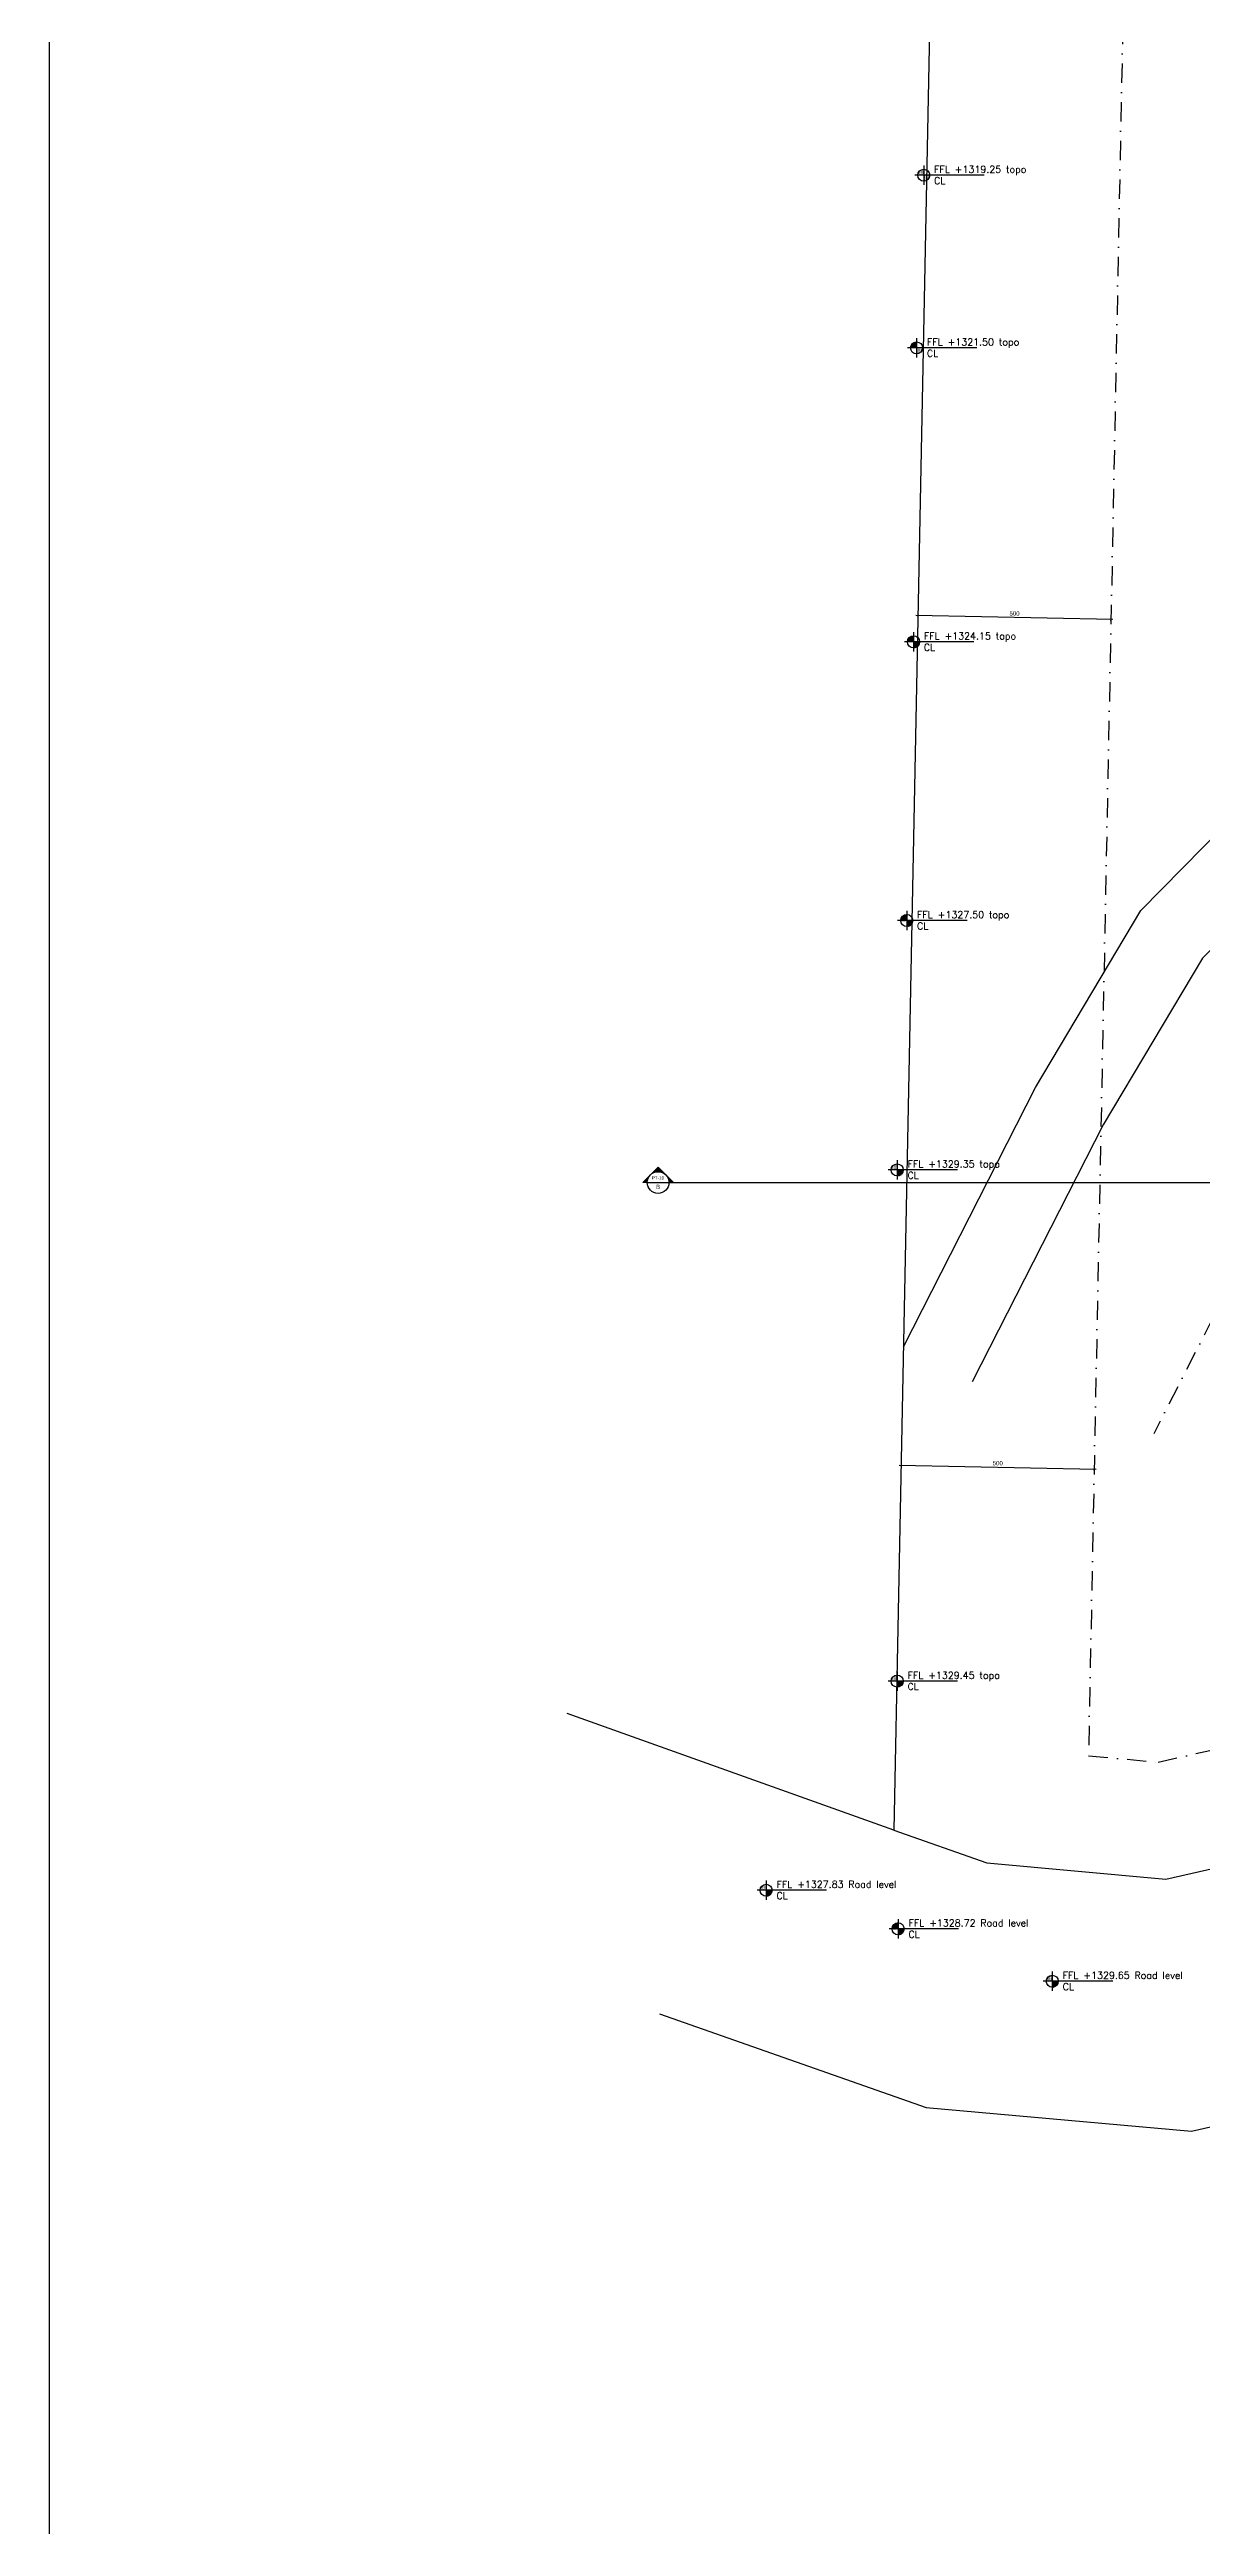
# Model space of a CAD drawing. Header units: centimetres. Extents: x 96271 to 179142, y 9855 to 112216.
# Drawn here: x 134779 to 137765, y 58677 to 65088 of the extents above; entities that cross this region are included whole.
import ezdxf
from ezdxf.enums import TextEntityAlignment as Align

# ---------------------------------------------------------------- set-up
doc = ezdxf.new("R2010")
doc.units = ezdxf.units.CM
doc.header["$LTSCALE"] = 100
doc.header["$MEASUREMENT"] = 0
doc.header["$PDSIZE"] = 0.2
doc.linetypes.add('DASHDOT', pattern=[1, 0.5, -0.25, 0, -0.25])
doc.layers.get('0').update_dxf_attribs({"linetype": 'CONTINUOUS'})
doc.layers.get('DEFPOINTS').update_dxf_attribs({"linetype": 'CONTINUOUS'})
for name, color, linetype in [('A-Dim', 2, 'CONTINUOUS'), ('A-Otln-Lot Limit', 4, 'CONTINUOUS'), ('A-Setback', 3, 'DASHDOT'), ('plan-elevation level', 7, 'CONTINUOUS')]:
    doc.layers.add(name, color=color, linetype=linetype)
doc.layers.add('A-Sect-Iden', color=191, linetype='CONTINUOUS', lineweight=25)
doc.styles.add('ROMAND', font='romand.shx', dxfattribs={"height": 10})
doc.styles.add('ROMANS', font='romans.shx')
doc.styles.get("Standard").update_dxf_attribs({"font": 'arial.ttf'})
doc.dimstyles.new('1-50', dxfattribs={"dimtxt": 11.25, "dimasz": 5, "dimexe": 5, "dimexo": 5, "dimgap": 5, "dimtad": 1, "dimdec": 1, "dimrnd": 0.5, "dimzin": 12, "dimdsep": 46, "dimtxsty": 'Standard', "dimblk": 'ARCHTICK', "dimcen": 0.09, "dimdle": 5, "dimadec": 0, "dimazin": 3, "dimtfac": 1, "dimtdec": 1, "dimtix": 1, "dimtofl": 0, "dimtmove": 1, "dimatfit": 3, "dimfxl": 5, "dimtolj": 1, "dimtzin": 0, "dimarcsym": 0})
pattern_1 = [(90, (894916.29, -703049.082), (14.2875, 7.14375), [0, -14.2875])]

# ---------------------------------------------------------------- blocks, each defined once
blk = doc.blocks.new('_ArchTick')
at = {"color": 0, "linetype": 'ByBlock', "const_width": 0.15}
blk.add_lwpolyline([(-0.5, -0.5), (0.5, 0.5)], dxfattribs=at)
blk = doc.blocks.new('*D166')
at = {"layer": 'A-Dim', "color": 0, "lineweight": -2, "transparency": 16777216}
blk.add_line((137532.8, 63612.5), (137022.9, 63622.6), dxfattribs=at)
at = {"layer": 'DEFPOINTS', "color": 0, "transparency": 16777216}
for p in [(137027.9, 63622.5), (137027.9, 63622.5), (137527.8, 63612.6)]:
    blk.add_point(p, dxfattribs=at)
at = {"layer": 'A-Dim', "color": 0, "lineweight": -2, "transparency": 16777216, "xscale": 5, "yscale": 5, "zscale": 5}
for p, rotation in [((137027.9, 63622.5), 178.8657729167716), ((137527.8, 63612.6), 358.8657729167717)]:
    blk.add_blockref('_ArchTick', p, dxfattribs=dict(at, rotation=rotation))
at = {"layer": 'A-Dim', "color": 0, "transparency": 16777216, "insert": (137278.1, 63628.3), "char_height": 11.25, "attachment_point": 5, "rotation": 358.86577}
blk.add_mtext('\\A1;500', dxfattribs=at)
blk = doc.blocks.new('CL-FFL-PLAN')
at = {"layer": 'plan-elevation level'}
h = blk.add_hatch(dxfattribs=at)
h.set_pattern_fill('DOTS', color=232, scale=9, angle=90, style=0)
h.set_pattern_definition(pattern_1)
h.paths.add_polyline_path([(-1229, 207), (-1229, 50), (-1385, 50, -0.414214)])
h = blk.add_hatch(dxfattribs=at)
h.set_pattern_fill('DOTS', color=232, scale=9, angle=90, style=0)
h.set_pattern_definition(pattern_1)
h.paths.add_polyline_path([(-1229, 50), (-1072, 50, -0.414214), (-1229, -106)])
at = {"layer": 'plan-elevation level', "color": 7, "ltscale": 111}
for p, q in [((337, 50), (-1463, 50)), ((-1229, 301), (-1229, -200))]:
    blk.add_line(p, q, dxfattribs=at)
blk.add_circle((-1229, 50), 156, dxfattribs=at)
at = {"layer": 'plan-elevation level', "color": 111, "ltscale": 111, "style": 'ROMAND'}
for s, p in [('CL', (-960, -180)), ('FFL', (-960, 110))]:
    blk.add_text(s, height=180, dxfattribs=at).set_placement(p)
for tag, p in [('FFL', (-424, 113)), ('CL', (-417, -180))]:
    blk.add_attdef(tag, p, '', height=180, dxfattribs=at)
blk = doc.blocks.new('*D158')
at = {"layer": 'A-Dim', "color": 0, "lineweight": -2, "transparency": 16777216}
blk.add_line((137489.3, 61412.9), (136979.4, 61423), dxfattribs=at)
at = {"layer": 'DEFPOINTS', "color": 0, "transparency": 16777216}
for p in [(136984.4, 61422.9), (136984.4, 61422.9), (137484.3, 61413)]:
    blk.add_point(p, dxfattribs=at)
at = {"layer": 'A-Dim', "color": 0, "lineweight": -2, "transparency": 16777216, "xscale": 5, "yscale": 5, "zscale": 5}
for p, rotation in [((136984.4, 61422.9), 178.8657729167716), ((137484.3, 61413), 358.8657729167717)]:
    blk.add_blockref('_ArchTick', p, dxfattribs=dict(at, rotation=rotation))
at = {"layer": 'A-Dim', "color": 0, "transparency": 16777216, "insert": (137234.6, 61428.7), "char_height": 11.25, "attachment_point": 5, "rotation": 358.86577}
blk.add_mtext('\\A1;500', dxfattribs=at)
blk = doc.blocks.new('Anno_Section_A2')
blk.add_line((2.5, 0), (-2.5, 0))
blk.add_circle((0, 0), 2.5)
at = {"style": 'ROMANS'}
blk.add_attdef('NUMBER', text='', height=1, dxfattribs=at).set_placement((0, 0.5), align=Align.CENTER)
blk.add_attdef('SHEET', text='', height=0.75, dxfattribs=at).set_placement((0, -0.5), align=Align.TOP_CENTER)
blk = doc.blocks.new('Anno_Arrow_A2')
h = blk.add_hatch(color=256)
h.paths.add_polyline_path([(-1.77, 1.77), (-3.54, 0), (-2.5, 0, -0.198912)])
h.paths.add_polyline_path([(0, 3.54), (-1.77, 1.77, -0.414214), (1.77, 1.77)])
h.paths.add_polyline_path([(2.37, 1.16), (2.25, 1.1, -0.114349), (2.5, 0), (3.54, 0)])
h.paths.add_polyline_path([(1.77, 1.77, -0.082683), (2.25, 1.1), (2.37, 1.16)])
blk.add_lwpolyline([(-2.5, 0), (-3.54, 0), (0, 3.54), (3.54, 0), (2.5, 0)])

msp = doc.modelspace()

# ---------------------------------------------------------------- linework, layer by layer
msp.add_lwpolyline([(134779.288, 108490.758), (143513.832, 108490.758), (143513.832, 28763.194), (134779.288, 28763.194)], close=True)
at = {"layer": 'A-Otln-Lot Limit'}
for points in [[(136965.712, 60479.123), (137206.535, 60394.564), (137669.865, 60351.712), (139880.741, 60855.19), (141068.865, 60851.94), (140904.471, 66012.018), (140151.894, 66776.773), (140222.083, 67217.518), (139747.22, 67140.456), (139010.375, 67171.007), (138361.687, 67204.5), (137783.533, 67219.682), (137242.113, 66719.747), (137087.264, 66618.541), (136965.712, 60479.08)], [(136990.416, 61730.376), (137332.339, 62401.262), (137605.16, 62859.262), (137930.306, 63190.211), (138759.66, 63824.578), (139709.858, 64268.237), (140223.586, 64503.277), (140567.126, 64664.487), (140937.177, 64983.113)], [(141067.674, 64831.553), (140676.875, 64495.062), (139793.77, 64086.69), (138863.934, 63652.538), (138063.055, 63039.951), (137764.679, 62736.25), (137507.537, 62304.572), (137168.607, 61639.559)], [(136965.712, 60479.123), (136120.052, 60780.833)], [(136358.63, 60003.381), (137049.382, 59760.839), (137736.484, 59700.241), (139969.68, 60208.803), (142228.733, 60195.091), (142638.47, 60315.364)]]:
    msp.add_lwpolyline(points, dxfattribs=at)
at = {"layer": 'A-Sect-Iden'}
msp.add_line((136383.148, 62155.286), (141114.439, 62155.286), dxfattribs=at)
at = {"layer": 'A-Setback'}
msp.add_lwpolyline([(140559.009, 61153.336), (140410.95, 65800.674), (139618.405, 66606.045), (139624.608, 66644.996), (138745.22, 66680.475), (137970.463, 66711.734), (137582.107, 66353.135), (137469.619, 60671.512), (137649.878, 60654.841), (139847.419, 61155.283)], close=True, dxfattribs=at)
msp.add_lwpolyline([(141393.919, 64452.654), (140950.164, 64070.567), (140004.469, 63633.251), (139124.62, 63222.439), (138394.927, 62664.302), (138104.345, 62368.535), (137928.014, 62072.517), (137638.607, 61504.673)], dxfattribs=at)

# ---------------------------------------------------------------- block references
at = {"layer": 'A-Sect-Iden', "xscale": 11.25, "yscale": 11.25, "zscale": 11.25}
msp.add_blockref('Anno_Arrow_A2', (136355.023, 62155.286), dxfattribs=at)
at = {"layer": 'A-Sect-Iden'}
ref = msp.add_blockref('Anno_Section_A2', (136355.023, 62155.286), dxfattribs=dict(at, xscale=11.24999999999999, yscale=11.24999999999999, zscale=11.24999999999999, rotation=180))
ref.add_attrib('NUMBER', 'B', dxfattribs={"layer": '0', "height": 11.25}).set_placement((136355.023, 62138.411), align=Align.CENTER)
ref.add_attrib('SHEET', 'PT-10', dxfattribs={"layer": '0', "height": 8.4375}).set_placement((136354.764, 62171.657), align=Align.TOP_CENTER)
at = {"layer": 'plan-elevation level'}
ref = msp.add_blockref('CL-FFL-PLAN', (137165.679, 64757.617, -134556.2), dxfattribs=dict(at, xscale=0.09982510700227937, yscale=0.09982510700227937, zscale=0.09982510700227937))
ref.add_attrib('FFL', '+1319.25 topo', (137123.356, 64768.85, -134556.2), dxfattribs={"layer": '0', "color": 111, "ltscale": 111, "height": 17.96852, "style": 'ROMAND'})
ref = msp.add_blockref('CL-FFL-PLAN', (137147.054, 64310.692, -134556.2), dxfattribs=dict(at, xscale=0.09982510700227937, yscale=0.09982510700227937, zscale=0.09982510700227937))
ref.add_attrib('FFL', '+1321.50 topo', (137104.731, 64321.924, -134556.2), dxfattribs={"layer": '0', "color": 111, "ltscale": 111, "height": 17.96852, "style": 'ROMAND'})
ref = msp.add_blockref('CL-FFL-PLAN', (137139.044, 63549.801, -134556.2), dxfattribs=dict(at, xscale=0.09982510700227937, yscale=0.09982510700227937, zscale=0.09982510700227937))
ref.add_attrib('FFL', '+1324.15 topo', (137096.721, 63561.034, -134556.2), dxfattribs={"layer": '0', "color": 111, "ltscale": 111, "height": 17.96852, "style": 'ROMAND'})
ref = msp.add_blockref('CL-FFL-PLAN', (137121.493, 62828.475, -134556.2), dxfattribs=dict(at, xscale=0.09982510700227937, yscale=0.09982510700227937, zscale=0.09982510700227937))
ref.add_attrib('FFL', '+1327.50 topo', (137079.171, 62839.708, -134556.2), dxfattribs={"layer": '0', "color": 111, "ltscale": 111, "height": 17.96852, "style": 'ROMAND'})
ref = msp.add_blockref('CL-FFL-PLAN', (137096.852, 62182.978), dxfattribs=dict(at, xscale=0.09982510700227937, yscale=0.09982510700227937, zscale=0.09982510700227937))
ref.add_attrib('FFL', '+1329.35 topo', (137054.529, 62194.211), dxfattribs={"layer": '0', "color": 111, "ltscale": 111, "height": 17.96852, "style": 'ROMAND'})
ref = msp.add_blockref('CL-FFL-PLAN', (137096.852, 60859.791), dxfattribs=dict(at, xscale=0.09982510700227937, yscale=0.09982510700227937, zscale=0.09982510700227937))
ref.add_attrib('FFL', '+1329.45 topo', (137054.529, 60871.023), dxfattribs={"layer": '0', "color": 111, "ltscale": 111, "height": 17.96852, "style": 'ROMAND'})
ref = msp.add_blockref('CL-FFL-PLAN', (136757.503, 60318.388), dxfattribs=dict(at, xscale=0.09982510700227937, yscale=0.09982510700227937, zscale=0.09982510700227937))
ref.add_attrib('FFL', '+1327.83 Road level', (136715.18, 60329.62), dxfattribs={"layer": '0', "color": 111, "ltscale": 111, "height": 17.96852, "style": 'ROMAND'})
ref = msp.add_blockref('CL-FFL-PLAN', (137099.305, 60218.588, 89.1), dxfattribs=dict(at, xscale=0.09982510700227937, yscale=0.09982510700227937, zscale=0.09982510700227937))
ref.add_attrib('FFL', '+1328.72 Road level', (137056.982, 60229.821, 89.1), dxfattribs={"layer": '0', "color": 111, "ltscale": 111, "height": 17.96852, "style": 'ROMAND'})
ref = msp.add_blockref('CL-FFL-PLAN', (137498.565, 60082.947, -1423.6), dxfattribs=dict(at, xscale=0.09982510700227937, yscale=0.09982510700227937, zscale=0.09982510700227937))
ref.add_attrib('FFL', '+1329.65 Road level', (137456.242, 60094.18, -1423.6), dxfattribs={"layer": '0', "color": 111, "ltscale": 111, "height": 17.96852, "style": 'ROMAND'})

# ---------------------------------------------------------------- dimensions: what is measured, and where the dimension line sits
at = {"layer": 'A-Dim'}
for p1, p2, picture, middle in [((137527.848, 63612.567), (137027.946, 63622.464), '*D166', (137278.11, 63628.257)), ((137484.3, 61412.998), (136984.398, 61422.895), '*D158', (137234.561, 61428.688))]:
    dim = msp.add_aligned_dim(p1=p1, p2=p2, distance=0, dimstyle='1-50', override={"dimse1": 1, "dimse2": 1}, dxfattribs=at)
    dim.commit()
    dim.dimension.update_dxf_attribs({"geometry": picture, "text_midpoint": middle})

doc.saveas('drawing.dxf')
